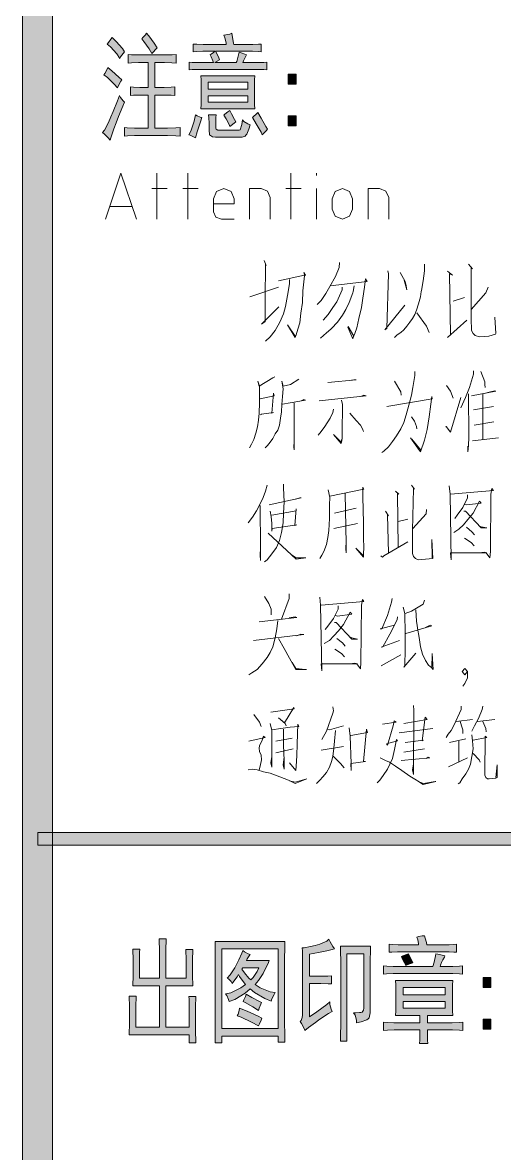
# Model space of a CAD drawing. Header units: millimetres. Extents: x 0 to 829, y 0 to 586.
# Drawn here: x 769.46 to 785.28, y 407.35 to 444.48 of the extents above; entities that cross this region are included whole.
import ezdxf

# ---------------------------------------------------------------- set-up
doc = ezdxf.new("R2010")
doc.units = ezdxf.units.MM

msp = doc.modelspace()

# ---------------------------------------------------------------- hatches: boundary and pattern name
h = msp.add_hatch(color=0)
h.dxf.hatch_style = 2
h.paths.add_polyline_path([(770.449028, 9.860139), (769.464778, 9.860139), (769.464778, 575.772139), (770.449028, 575.772139)])
h = msp.add_hatch(color=0)
h.dxf.hatch_style = 2
h.paths.add_polyline_path([(773.377083, 443.953194), (773.415889, 443.992), (773.4935, 444.080194), (773.532306, 444.133111), (773.602861, 444.048444), (773.77925, 443.812083), (773.885083, 443.656861), (773.84275, 443.614528), (773.754556, 443.51575), (773.708694, 443.466361), (773.613444, 443.621583), (773.447639, 443.865)])
h = msp.add_hatch(color=0)
h.dxf.hatch_style = 2
h.paths.add_polyline_path([(775.486694, 443.540444), (775.384389, 443.540444), (775.172722, 443.533389), (775.063361, 443.526333), (775.063361, 443.776806), (775.179778, 443.76975), (775.391444, 443.762694), (775.486694, 443.762694), (776.149917, 443.762694), (776.146389, 443.819139), (776.107583, 443.977889), (776.072306, 444.073139), (776.135806, 444.080194), (776.262806, 444.108417), (776.329833, 444.133111), (776.351, 443.999056), (776.38275, 443.812083), (776.396861, 443.762694), (776.904861, 443.762694), (777.01775, 443.762694), (777.211778, 443.76975), (777.296444, 443.776806), (777.296444, 443.526333), (777.201194, 443.533389), (777.007167, 443.540444), (776.904861, 443.540444), (775.797139, 443.540444), (775.835944, 443.466361), (775.902972, 443.32525), (775.927667, 443.258222), (775.772444, 443.170028), (776.474472, 443.170028), (776.495639, 443.205306), (776.545028, 443.378167), (776.57325, 443.508694), (776.640278, 443.487528), (776.760222, 443.441667), (776.816667, 443.4205), (776.777861, 443.353472), (776.717889, 443.23), (776.696722, 443.170028), (777.028333, 443.170028), (777.151806, 443.170028), (777.377583, 443.177083), (777.483417, 443.184139), (777.483417, 442.933667), (777.377583, 442.940722), (777.151806, 442.947778), (777.028333, 442.947778), (775.363222, 442.947778), (775.246806, 442.947778), (775.028083, 442.940722), (774.929306, 442.933667), (774.929306, 443.184139), (775.035139, 443.177083), (775.250333, 443.170028), (775.363222, 443.170028), (775.730111, 443.170028), (775.712472, 443.23), (775.656028, 443.353472), (775.617222, 443.4205), (775.6525, 443.441667), (775.730111, 443.501639), (775.772444, 443.540444)])
h = msp.add_hatch(color=0)
h.dxf.hatch_style = 2
h.paths.add_polyline_path([(772.399889, 443.999056), (772.530417, 443.865), (772.738556, 443.628639), (772.809111, 443.526333), (772.759722, 443.473417), (772.682111, 443.360528), (772.653889, 443.304083), (772.558639, 443.45225), (772.354028, 443.688611), (772.241139, 443.776806), (772.279944, 443.829722), (772.361083, 443.939083)])
h = msp.add_hatch(color=0)
h.dxf.hatch_style = 2
h.paths.add_polyline_path([(774.019139, 443.4205), (774.124972, 443.4205), (774.368389, 443.427556), (774.5095, 443.434611), (774.5095, 443.155917), (774.357806, 443.162972), (774.117917, 443.170028), (774.029722, 443.170028), (773.807472, 443.170028), (773.807472, 442.355111), (774.019139, 442.355111), (774.114389, 442.355111), (774.336639, 442.362167), (774.463639, 442.369222), (774.463639, 442.087), (774.340167, 442.097583), (774.117917, 442.104639), (774.019139, 442.104639), (773.807472, 442.104639), (773.807472, 441.021611), (774.086167, 441.021611), (774.220222, 441.021611), (774.495389, 441.028667), (774.640028, 441.035722), (774.640028, 440.757028), (774.495389, 440.764083), (774.22375, 440.771139), (774.09675, 440.771139), (773.285361, 440.771139), (773.140722, 440.771139), (772.904361, 440.764083), (772.809111, 440.757028), (772.809111, 441.035722), (772.897306, 441.028667), (773.140722, 441.021611), (773.295944, 441.021611), (773.585222, 441.021611), (773.585222, 442.104639), (773.408833, 442.104639), (773.303, 442.104639), (773.101917, 442.097583), (773.010194, 442.087), (773.010194, 442.369222), (773.101917, 442.362167), (773.310056, 442.355111), (773.419417, 442.355111), (773.585222, 442.355111), (773.585222, 443.170028), (773.377083, 443.170028), (773.264194, 443.170028), (773.041944, 443.162972), (772.932583, 443.155917), (772.932583, 443.434611), (773.041944, 443.427556), (773.27125, 443.4205), (773.387667, 443.4205)])
h = msp.add_hatch(color=0)
h.dxf.hatch_style = 2
h.paths.add_polyline_path([(772.265833, 443.00775), (772.392833, 442.894861), (772.618611, 442.693778), (772.720917, 442.605583), (772.685639, 442.556194), (772.615083, 442.422139), (772.576278, 442.341), (772.470444, 442.464472), (772.248194, 442.679667), (772.131778, 442.767861), (772.163528, 442.813722), (772.230556, 442.933667)])
h = msp.add_hatch(color=0)
h.paths.add_polyline_path([(777.084778, 442.739639), (777.077722, 442.598528), (777.074194, 442.326889), (777.074194, 442.192833), (777.074194, 442.065833), (777.077722, 441.790667), (777.084778, 441.646028), (775.317361, 441.646028), (775.324417, 441.790667), (775.327944, 442.072889), (775.327944, 442.206944), (775.327944, 442.341), (775.324417, 442.605583), (775.317361, 442.739639)])
h.paths.add_polyline_path([(776.851944, 442.295139), (776.851944, 442.5315), (775.550194, 442.5315), (775.550194, 442.295139)])
h.paths.add_polyline_path([(776.851944, 441.86475), (776.851944, 442.072889), (775.550194, 442.072889), (775.550194, 441.86475)])
h = msp.add_hatch(color=0)
h.dxf.hatch_style = 2
h.paths.add_polyline_path([(778.439444, 442.457417), (778.181917, 442.457417), (778.181917, 442.7855), (778.439444, 442.7855)])
h = msp.add_hatch(color=0)
h.dxf.hatch_style = 2
h.paths.add_polyline_path([(772.809111, 441.86475), (772.749139, 441.734222), (772.611556, 441.395556), (772.537472, 441.194472), (772.463389, 440.989861), (772.361083, 440.704111), (772.332861, 440.622972), (772.276417, 440.697056), (772.152944, 440.824056), (772.085917, 440.873444), (772.149417, 440.947528), (772.287, 441.205056), (772.364611, 441.384972), (772.442222, 441.568417), (772.579806, 441.917667), (772.643306, 442.087), (772.682111, 442.0235), (772.76325, 441.910611)])
h = msp.add_hatch(color=0)
h.dxf.hatch_style = 2
h.paths.add_polyline_path([(776.262806, 441.600167), (776.322778, 441.487278), (776.421556, 441.303833), (776.460361, 441.22975), (776.410972, 441.183889), (776.312194, 441.10275), (776.262806, 441.067472), (776.245167, 441.1345), (776.149917, 441.317944), (776.072306, 441.437889), (776.107583, 441.473167), (776.202833, 441.554306)])
h = msp.add_hatch(color=0)
h.dxf.hatch_style = 2
h.paths.add_polyline_path([(777.183556, 441.526083), (777.289389, 441.342639), (777.451667, 441.067472), (777.504583, 440.979278), (777.455194, 440.926361), (777.367, 440.838167), (777.328194, 440.799361), (777.289389, 440.8805), (777.127111, 441.162722), (777.007167, 441.363806), (777.038917, 441.399083), (777.127111, 441.480222)])
h = msp.add_hatch(color=0)
h.dxf.hatch_style = 2
h.paths.add_polyline_path([(775.352639, 441.363806), (775.30325, 441.222694), (775.197417, 440.891083), (775.140972, 440.697056), (775.073944, 440.732333), (774.964583, 440.78525), (774.918722, 440.799361), (774.98575, 440.919306), (775.095111, 441.243861), (775.140972, 441.452), (775.190361, 441.423778), (775.296194, 441.377917)])
h = msp.add_hatch(color=0)
h.dxf.hatch_style = 2
h.paths.add_polyline_path([(775.818306, 441.452), (775.81125, 441.370861), (775.807722, 441.236806), (775.807722, 441.183889), (775.807722, 441.141556), (775.81125, 441.060417), (775.81125, 441.021611), (775.814778, 440.986333), (775.867694, 440.947528), (775.917083, 440.947528), (776.57325, 440.947528), (776.605, 440.961639), (776.661444, 441.1345), (776.682611, 441.289722), (776.728472, 441.236806), (776.851944, 441.155667), (776.929556, 441.127444), (776.89075, 440.986333), (776.823722, 440.817), (776.7955, 440.78525), (776.767278, 440.757028), (776.672028, 440.725278), (776.605, 440.725278), (775.797139, 440.725278), (775.701889, 440.732333), (775.603111, 440.795833), (775.596056, 440.852278), (775.589, 440.908722), (775.585472, 441.035722), (775.585472, 441.109806), (775.585472, 441.183889), (775.574889, 441.35675), (775.564306, 441.452)])
h = msp.add_hatch(color=0)
h.dxf.hatch_style = 2
h.paths.add_polyline_path([(778.439444, 441.095694), (778.181917, 441.095694), (778.181917, 441.423778), (778.439444, 441.423778)])
h = msp.add_hatch(color=0)
h.dxf.hatch_style = 2
h.paths.add_polyline_path([(769.958667, 417.466639), (769.958667, 417.889972), (819.294639, 417.889972), (819.294639, 417.466639)])
h = msp.add_hatch(color=0)
h.dxf.hatch_style = 2
h.paths.add_polyline_path([(773.313583, 414.055278), (773.306528, 413.960028), (773.303, 413.780111), (773.303, 413.698972), (773.303, 413.106306), (773.955639, 413.106306), (773.955639, 413.981194), (773.955639, 414.0835), (773.952111, 414.291639), (773.945056, 414.393944), (774.177889, 414.393944), (774.174361, 414.30575), (774.167306, 414.097611), (774.167306, 413.981194), (774.167306, 413.106306), (774.834056, 413.106306), (774.834056, 413.656639), (774.834056, 413.773056), (774.827, 413.967083), (774.823472, 414.041167), (775.056306, 414.041167), (775.04925, 413.967083), (775.045722, 413.766), (775.045722, 413.639), (775.045722, 413.240361), (775.045722, 413.123944), (775.04925, 412.929917), (775.056306, 412.855833), (774.167306, 412.855833), (774.167306, 411.494111), (774.932833, 411.494111), (774.932833, 412.115), (774.932833, 412.227889), (774.929306, 412.418389), (774.92225, 412.499528), (775.155083, 412.499528), (775.151556, 412.418389), (775.1445, 412.234944), (775.1445, 412.129111), (775.1445, 411.462361), (775.1445, 411.317722), (775.151556, 411.070778), (775.155083, 410.975528), (774.932833, 410.975528), (774.932833, 411.243639), (772.957278, 411.243639), (772.964333, 411.331833), (772.967861, 411.547028), (772.967861, 411.6705), (772.967861, 412.115), (772.967861, 412.242), (772.964333, 412.439556), (772.957278, 412.513639), (773.190111, 412.513639), (773.186583, 412.439556), (773.179528, 412.242), (773.179528, 412.115), (773.179528, 411.494111), (773.955639, 411.494111), (773.955639, 412.855833), (773.08075, 412.855833), (773.084278, 412.929917), (773.091333, 413.113361), (773.091333, 413.22625), (773.091333, 413.684861), (773.091333, 413.780111), (773.084278, 413.967083), (773.08075, 414.055278)])
h = msp.add_hatch(color=0)
h.dxf.hatch_style = 2
h.paths.add_polyline_path([(782.651611, 414.499778), (782.679833, 414.418639), (782.718639, 414.270472), (782.729222, 414.203444), (783.385389, 414.203444), (783.463, 414.203444), (783.62175, 414.2105), (783.706417, 414.217556), (783.706417, 413.952972), (783.62175, 413.960028), (783.466528, 413.967083), (783.395972, 413.967083), (781.8755, 413.967083), (781.773194, 413.967083), (781.586222, 413.960028), (781.4945, 413.952972), (781.4945, 414.217556), (781.607389, 414.2105), (781.790833, 414.203444), (781.861389, 414.203444), (782.461111, 414.203444), (782.461111, 414.238722), (782.432889, 414.365722), (782.408194, 414.453917), (782.457583, 414.468028), (782.577528, 414.492722)])
h = msp.add_hatch(color=0)
h.paths.add_polyline_path([(778.076083, 414.30575), (778.072556, 414.122306), (778.0655, 413.713083), (778.0655, 413.490833), (778.0655, 411.906861), (778.0655, 411.677556), (778.072556, 411.226), (778.076083, 411.00375), (777.853833, 411.00375), (777.853833, 411.197778), (776.00175, 411.197778), (776.00175, 410.975528), (775.7795, 410.975528), (775.783028, 411.204833), (775.790083, 411.677556), (775.790083, 411.9245), (775.790083, 413.490833), (775.790083, 413.706028), (775.783028, 414.11525), (775.7795, 414.30575)])
h.paths.add_polyline_path([(777.853833, 411.44825), (777.853833, 414.069389), (776.00175, 414.069389), (776.00175, 411.44825)])
h = msp.add_hatch(color=0)
h.dxf.hatch_style = 2
h.paths.add_polyline_path([(779.62125, 412.012694), (779.508361, 411.945667), (779.289639, 411.801028), (779.180278, 411.723417), (779.074444, 411.645806), (778.848667, 411.48), (778.73225, 411.388278), (778.693444, 411.472944), (778.615833, 411.621111), (778.577028, 411.684611), (778.60525, 411.709306), (778.644056, 411.811611), (778.654639, 411.89275), (778.654639, 413.4485), (778.654639, 413.663694), (778.647583, 413.98825), (778.644056, 414.097611), (778.704028, 414.097611), (778.915694, 414.139944), (779.070917, 414.182278), (779.222611, 414.221083), (779.448389, 414.319861), (779.518944, 414.379833), (779.55775, 414.298694), (779.645944, 414.143472), (779.698861, 414.069389), (779.624778, 414.048222), (779.444861, 414.002361), (779.3355, 413.981194), (779.229667, 413.960028), (778.996833, 413.914167), (778.876889, 413.893), (778.876889, 413.166278), (779.141472, 413.166278), (779.247306, 413.166278), (779.480139, 413.173333), (779.607139, 413.180389), (779.607139, 412.915806), (779.490722, 412.922861), (779.257889, 412.929917), (779.141472, 412.929917), (778.876889, 412.929917), (778.876889, 411.832778), (779.120306, 411.998583), (779.451917, 412.242), (779.543639, 412.323139), (779.554222, 412.242), (779.593028, 412.086778)])
h = msp.add_hatch(color=0)
h.dxf.hatch_style = 2
h.paths.add_polyline_path([(780.884194, 414.157583), (780.880667, 414.002361), (780.873611, 413.691917), (780.873611, 413.536694), (780.873611, 412.100889), (780.873611, 411.966833), (780.838333, 411.801028), (780.803056, 411.769278), (780.767778, 411.734), (780.580806, 411.6705), (780.429111, 411.642278), (780.425583, 411.730472), (780.376194, 411.89275), (780.330333, 411.966833), (780.400889, 411.966833), (780.520833, 411.973889), (780.563167, 411.980944), (780.609028, 411.988), (780.658417, 412.055028), (780.661944, 412.115), (780.661944, 413.907111), (780.108083, 413.907111), (780.108083, 411.0355), (779.896417, 411.0355), (779.903472, 411.218944), (779.907, 411.603472), (779.907, 411.804556), (779.907, 413.490833), (779.907, 413.656639), (779.903472, 413.98825), (779.896417, 414.157583)])
h = msp.add_hatch(color=0)
h.paths.add_polyline_path([(776.933083, 413.878889), (776.897806, 413.833028), (776.837833, 413.737778), (776.809611, 413.684861), (777.553972, 413.684861), (777.532806, 413.617833), (777.458722, 413.455556), (777.409333, 413.360306), (777.359944, 413.261528), (777.204722, 413.032222), (777.098889, 412.901694), (777.264694, 412.788806), (777.592778, 412.65475), (777.755056, 412.633583), (777.71625, 412.566556), (777.649222, 412.425444), (777.621, 412.351361), (777.416389, 412.4325), (777.070667, 412.633583), (776.933083, 412.753528), (776.770806, 412.612417), (776.428611, 412.404278), (776.245167, 412.33725), (776.227528, 412.404278), (776.167556, 412.531278), (776.121694, 412.587722), (776.298083, 412.626528), (776.626167, 412.78175), (776.777861, 412.901694), (776.70025, 412.996944), (776.587361, 413.159222), (776.555611, 413.22625), (776.506222, 413.152167), (776.400389, 413.004), (776.343944, 412.929917), (776.305139, 412.989889), (776.220472, 413.078083), (776.178139, 413.106306), (776.273389, 413.212139), (776.432139, 413.444972), (776.499167, 413.5755), (776.566194, 413.7025), (776.661444, 413.921222), (776.689667, 414.009417), (776.742583, 413.974139), (776.866056, 413.907111)])
h.paths.add_polyline_path([(776.664972, 413.402639), (776.749639, 413.279167), (776.894278, 413.09925), (776.95425, 413.049861), (777.028333, 413.123944), (777.158861, 413.3215), (777.222361, 413.4485), (776.689667, 413.4485)])
h = msp.add_hatch(color=0)
h.dxf.hatch_style = 2
h.paths.add_polyline_path([(783.473583, 413.490833), (783.582944, 413.490833), (783.801667, 413.501417), (783.903972, 413.508472), (783.903972, 413.240361), (783.801667, 413.247417), (783.582944, 413.254472), (783.473583, 413.254472), (781.730861, 413.254472), (781.625028, 413.254472), (781.413361, 413.247417), (781.307528, 413.240361), (781.307528, 413.508472), (781.416889, 413.501417), (781.628556, 413.490833), (781.730861, 413.490833), (782.930306, 413.490833), (782.972639, 413.631944), (783.022028, 413.840083), (783.029083, 413.907111), (783.089056, 413.893), (783.24075, 413.854194), (783.328944, 413.833028), (783.307778, 413.794222), (783.261917, 413.709556), (783.24075, 413.663694), (783.216056, 413.614306), (783.184306, 413.529639), (783.173722, 413.490833)])
h = msp.add_hatch(color=0)
h.dxf.hatch_style = 2
h.paths.add_polyline_path([(781.896667, 413.818917), (781.946056, 413.840083), (782.062472, 413.885944), (782.1295, 413.907111), (782.16125, 413.833028), (782.235333, 413.684861), (782.274139, 413.610778), (782.207111, 413.589611), (782.090694, 413.54375), (782.041306, 413.522583), (782.0025, 413.603722), (781.928417, 413.751889)])
h = msp.add_hatch(color=0)
h.paths.add_polyline_path([(783.582944, 413.032222), (783.579417, 412.877), (783.572361, 412.580667), (783.572361, 412.439556), (783.572361, 412.309028), (783.579417, 412.026806), (783.582944, 411.878639), (782.750389, 411.878639), (782.750389, 411.642278), (783.463, 411.642278), (783.565306, 411.642278), (783.794611, 411.649333), (783.918083, 411.656389), (783.918083, 411.388278), (783.801667, 411.398861), (783.572361, 411.405917), (783.463, 411.405917), (782.750389, 411.405917), (782.750389, 411.293028), (782.757444, 411.070778), (782.760972, 410.961417), (782.496389, 410.961417), (782.499917, 411.070778), (782.506972, 411.293028), (782.506972, 411.405917), (781.752028, 411.405917), (781.663833, 411.405917), (781.441583, 411.398861), (781.307528, 411.388278), (781.307528, 411.656389), (781.434528, 411.649333), (781.65325, 411.642278), (781.741444, 411.642278), (782.506972, 411.642278), (782.506972, 411.878639), (781.706167, 411.878639), (781.713222, 412.026806), (781.71675, 412.316083), (781.71675, 412.457194), (781.71675, 412.598306), (781.713222, 412.884056), (781.706167, 413.032222)])
h.paths.add_polyline_path([(783.339528, 412.5595), (783.339528, 412.795861), (781.953111, 412.795861), (781.953111, 412.5595)])
h.paths.add_polyline_path([(783.339528, 412.115), (783.339528, 412.33725), (781.953111, 412.33725), (781.953111, 412.115)])
h = msp.add_hatch(color=0)
h.dxf.hatch_style = 2
h.paths.add_polyline_path([(784.838833, 412.795861), (784.581306, 412.795861), (784.581306, 413.123944), (784.838833, 413.123944)])
h = msp.add_hatch(color=0)
h.dxf.hatch_style = 2
h.paths.add_polyline_path([(776.799028, 412.573611), (776.989528, 412.471306), (777.243528, 412.33725), (777.310556, 412.309028), (777.282333, 412.249056), (777.232944, 412.115), (777.211778, 412.040917), (777.021278, 412.160861), (776.767278, 412.309028), (776.70025, 412.33725), (776.728472, 412.390167), (776.777861, 412.506583)])
h = msp.add_hatch(color=0)
h.dxf.hatch_style = 2
h.paths.add_polyline_path([(776.587361, 412.115), (776.834306, 412.01975), (777.197667, 411.857472), (777.321139, 411.790444), (777.292917, 411.730472), (777.236472, 411.603472), (777.211778, 411.536444), (776.982472, 411.663444), (776.633222, 411.825722), (776.50975, 411.864528), (776.534444, 411.9245), (776.57325, 412.047972)])
h = msp.add_hatch(color=0)
h.dxf.hatch_style = 2
h.paths.add_polyline_path([(784.838833, 411.434139), (784.581306, 411.434139), (784.581306, 411.758694), (784.838833, 411.758694)])

# ---------------------------------------------------------------- linework, layer by layer
at = {"color": 0, "lineweight": 0}
for points in [[(770.449028, 9.860139), (769.464778, 9.860139), (769.464778, 575.772139), (770.449028, 575.772139)], [(773.377083, 443.953194), (773.415889, 443.992), (773.4935, 444.080194), (773.532306, 444.133111), (773.602861, 444.048444), (773.77925, 443.812083), (773.885083, 443.656861), (773.84275, 443.614528), (773.754556, 443.51575), (773.708694, 443.466361), (773.613444, 443.621583), (773.447639, 443.865)], [(775.486694, 443.540444), (775.384389, 443.540444), (775.172722, 443.533389), (775.063361, 443.526333), (775.063361, 443.776806), (775.179778, 443.76975), (775.391444, 443.762694), (775.486694, 443.762694), (776.149917, 443.762694), (776.146389, 443.819139), (776.107583, 443.977889), (776.072306, 444.073139), (776.135806, 444.080194), (776.262806, 444.108417), (776.329833, 444.133111), (776.351, 443.999056), (776.38275, 443.812083), (776.396861, 443.762694), (776.904861, 443.762694), (777.01775, 443.762694), (777.211778, 443.76975), (777.296444, 443.776806), (777.296444, 443.526333), (777.201194, 443.533389), (777.007167, 443.540444), (776.904861, 443.540444), (775.797139, 443.540444), (775.835944, 443.466361), (775.902972, 443.32525), (775.927667, 443.258222), (775.772444, 443.170028), (776.474472, 443.170028), (776.495639, 443.205306), (776.545028, 443.378167), (776.57325, 443.508694), (776.640278, 443.487528), (776.760222, 443.441667), (776.816667, 443.4205), (776.777861, 443.353472), (776.717889, 443.23), (776.696722, 443.170028), (777.028333, 443.170028), (777.151806, 443.170028), (777.377583, 443.177083), (777.483417, 443.184139), (777.483417, 442.933667), (777.377583, 442.940722), (777.151806, 442.947778), (777.028333, 442.947778), (775.363222, 442.947778), (775.246806, 442.947778), (775.028083, 442.940722), (774.929306, 442.933667), (774.929306, 443.184139), (775.035139, 443.177083), (775.250333, 443.170028), (775.363222, 443.170028), (775.730111, 443.170028), (775.712472, 443.23), (775.656028, 443.353472), (775.617222, 443.4205), (775.6525, 443.441667), (775.730111, 443.501639), (775.772444, 443.540444)], [(772.399889, 443.999056), (772.530417, 443.865), (772.738556, 443.628639), (772.809111, 443.526333), (772.759722, 443.473417), (772.682111, 443.360528), (772.653889, 443.304083), (772.558639, 443.45225), (772.354028, 443.688611), (772.241139, 443.776806), (772.279944, 443.829722), (772.361083, 443.939083)], [(774.019139, 443.4205), (774.124972, 443.4205), (774.368389, 443.427556), (774.5095, 443.434611), (774.5095, 443.155917), (774.357806, 443.162972), (774.117917, 443.170028), (774.029722, 443.170028), (773.807472, 443.170028), (773.807472, 442.355111), (774.019139, 442.355111), (774.114389, 442.355111), (774.336639, 442.362167), (774.463639, 442.369222), (774.463639, 442.087), (774.340167, 442.097583), (774.117917, 442.104639), (774.019139, 442.104639), (773.807472, 442.104639), (773.807472, 441.021611), (774.086167, 441.021611), (774.220222, 441.021611), (774.495389, 441.028667), (774.640028, 441.035722), (774.640028, 440.757028), (774.495389, 440.764083), (774.22375, 440.771139), (774.09675, 440.771139), (773.285361, 440.771139), (773.140722, 440.771139), (772.904361, 440.764083), (772.809111, 440.757028), (772.809111, 441.035722), (772.897306, 441.028667), (773.140722, 441.021611), (773.295944, 441.021611), (773.585222, 441.021611), (773.585222, 442.104639), (773.408833, 442.104639), (773.303, 442.104639), (773.101917, 442.097583), (773.010194, 442.087), (773.010194, 442.369222), (773.101917, 442.362167), (773.310056, 442.355111), (773.419417, 442.355111), (773.585222, 442.355111), (773.585222, 443.170028), (773.377083, 443.170028), (773.264194, 443.170028), (773.041944, 443.162972), (772.932583, 443.155917), (772.932583, 443.434611), (773.041944, 443.427556), (773.27125, 443.4205), (773.387667, 443.4205)], [(772.265833, 443.00775), (772.392833, 442.894861), (772.618611, 442.693778), (772.720917, 442.605583), (772.685639, 442.556194), (772.615083, 442.422139), (772.576278, 442.341), (772.470444, 442.464472), (772.248194, 442.679667), (772.131778, 442.767861), (772.163528, 442.813722), (772.230556, 442.933667)], [(777.084778, 442.739639), (777.077722, 442.598528), (777.074194, 442.326889), (777.074194, 442.192833), (777.074194, 442.065833), (777.077722, 441.790667), (777.084778, 441.646028), (775.317361, 441.646028), (775.324417, 441.790667), (775.327944, 442.072889), (775.327944, 442.206944), (775.327944, 442.341), (775.324417, 442.605583), (775.317361, 442.739639)], [(778.439444, 442.457417), (778.181917, 442.457417), (778.181917, 442.7855), (778.439444, 442.7855)], [(776.851944, 442.295139), (776.851944, 442.5315), (775.550194, 442.5315), (775.550194, 442.295139)], [(772.809111, 441.86475), (772.749139, 441.734222), (772.611556, 441.395556), (772.537472, 441.194472), (772.463389, 440.989861), (772.361083, 440.704111), (772.332861, 440.622972), (772.276417, 440.697056), (772.152944, 440.824056), (772.085917, 440.873444), (772.149417, 440.947528), (772.287, 441.205056), (772.364611, 441.384972), (772.442222, 441.568417), (772.579806, 441.917667), (772.643306, 442.087), (772.682111, 442.0235), (772.76325, 441.910611)], [(776.851944, 441.86475), (776.851944, 442.072889), (775.550194, 442.072889), (775.550194, 441.86475)], [(776.262806, 441.600167), (776.322778, 441.487278), (776.421556, 441.303833), (776.460361, 441.22975), (776.410972, 441.183889), (776.312194, 441.10275), (776.262806, 441.067472), (776.245167, 441.1345), (776.149917, 441.317944), (776.072306, 441.437889), (776.107583, 441.473167), (776.202833, 441.554306)], [(777.183556, 441.526083), (777.289389, 441.342639), (777.451667, 441.067472), (777.504583, 440.979278), (777.455194, 440.926361), (777.367, 440.838167), (777.328194, 440.799361), (777.289389, 440.8805), (777.127111, 441.162722), (777.007167, 441.363806), (777.038917, 441.399083), (777.127111, 441.480222)], [(775.352639, 441.363806), (775.30325, 441.222694), (775.197417, 440.891083), (775.140972, 440.697056), (775.073944, 440.732333), (774.964583, 440.78525), (774.918722, 440.799361), (774.98575, 440.919306), (775.095111, 441.243861), (775.140972, 441.452), (775.190361, 441.423778), (775.296194, 441.377917)], [(775.818306, 441.452), (775.81125, 441.370861), (775.807722, 441.236806), (775.807722, 441.183889), (775.807722, 441.141556), (775.81125, 441.060417), (775.81125, 441.021611), (775.814778, 440.986333), (775.867694, 440.947528), (775.917083, 440.947528), (776.57325, 440.947528), (776.605, 440.961639), (776.661444, 441.1345), (776.682611, 441.289722), (776.728472, 441.236806), (776.851944, 441.155667), (776.929556, 441.127444), (776.89075, 440.986333), (776.823722, 440.817), (776.7955, 440.78525), (776.767278, 440.757028), (776.672028, 440.725278), (776.605, 440.725278), (775.797139, 440.725278), (775.701889, 440.732333), (775.603111, 440.795833), (775.596056, 440.852278), (775.589, 440.908722), (775.585472, 441.035722), (775.585472, 441.109806), (775.585472, 441.183889), (775.574889, 441.35675), (775.564306, 441.452)], [(778.439444, 441.095694), (778.181917, 441.095694), (778.181917, 441.423778), (778.439444, 441.423778)], [(769.958667, 417.466639), (769.958667, 417.889972), (819.294639, 417.889972), (819.294639, 417.466639)], [(773.313583, 414.055278), (773.306528, 413.960028), (773.303, 413.780111), (773.303, 413.698972), (773.303, 413.106306), (773.955639, 413.106306), (773.955639, 413.981194), (773.955639, 414.0835), (773.952111, 414.291639), (773.945056, 414.393944), (774.177889, 414.393944), (774.174361, 414.30575), (774.167306, 414.097611), (774.167306, 413.981194), (774.167306, 413.106306), (774.834056, 413.106306), (774.834056, 413.656639), (774.834056, 413.773056), (774.827, 413.967083), (774.823472, 414.041167), (775.056306, 414.041167), (775.04925, 413.967083), (775.045722, 413.766), (775.045722, 413.639), (775.045722, 413.240361), (775.045722, 413.123944), (775.04925, 412.929917), (775.056306, 412.855833), (774.167306, 412.855833), (774.167306, 411.494111), (774.932833, 411.494111), (774.932833, 412.115), (774.932833, 412.227889), (774.929306, 412.418389), (774.92225, 412.499528), (775.155083, 412.499528), (775.151556, 412.418389), (775.1445, 412.234944), (775.1445, 412.129111), (775.1445, 411.462361), (775.1445, 411.317722), (775.151556, 411.070778), (775.155083, 410.975528), (774.932833, 410.975528), (774.932833, 411.243639), (772.957278, 411.243639), (772.964333, 411.331833), (772.967861, 411.547028), (772.967861, 411.6705), (772.967861, 412.115), (772.967861, 412.242), (772.964333, 412.439556), (772.957278, 412.513639), (773.190111, 412.513639), (773.186583, 412.439556), (773.179528, 412.242), (773.179528, 412.115), (773.179528, 411.494111), (773.955639, 411.494111), (773.955639, 412.855833), (773.08075, 412.855833), (773.084278, 412.929917), (773.091333, 413.113361), (773.091333, 413.22625), (773.091333, 413.684861), (773.091333, 413.780111), (773.084278, 413.967083), (773.08075, 414.055278)], [(782.651611, 414.499778), (782.679833, 414.418639), (782.718639, 414.270472), (782.729222, 414.203444), (783.385389, 414.203444), (783.463, 414.203444), (783.62175, 414.2105), (783.706417, 414.217556), (783.706417, 413.952972), (783.62175, 413.960028), (783.466528, 413.967083), (783.395972, 413.967083), (781.8755, 413.967083), (781.773194, 413.967083), (781.586222, 413.960028), (781.4945, 413.952972), (781.4945, 414.217556), (781.607389, 414.2105), (781.790833, 414.203444), (781.861389, 414.203444), (782.461111, 414.203444), (782.461111, 414.238722), (782.432889, 414.365722), (782.408194, 414.453917), (782.457583, 414.468028), (782.577528, 414.492722)], [(778.076083, 414.30575), (778.072556, 414.122306), (778.0655, 413.713083), (778.0655, 413.490833), (778.0655, 411.906861), (778.0655, 411.677556), (778.072556, 411.226), (778.076083, 411.00375), (777.853833, 411.00375), (777.853833, 411.197778), (776.00175, 411.197778), (776.00175, 410.975528), (775.7795, 410.975528), (775.783028, 411.204833), (775.790083, 411.677556), (775.790083, 411.9245), (775.790083, 413.490833), (775.790083, 413.706028), (775.783028, 414.11525), (775.7795, 414.30575)], [(777.853833, 411.44825), (777.853833, 414.069389), (776.00175, 414.069389), (776.00175, 411.44825)], [(779.62125, 412.012694), (779.508361, 411.945667), (779.289639, 411.801028), (779.180278, 411.723417), (779.074444, 411.645806), (778.848667, 411.48), (778.73225, 411.388278), (778.693444, 411.472944), (778.615833, 411.621111), (778.577028, 411.684611), (778.60525, 411.709306), (778.644056, 411.811611), (778.654639, 411.89275), (778.654639, 413.4485), (778.654639, 413.663694), (778.647583, 413.98825), (778.644056, 414.097611), (778.704028, 414.097611), (778.915694, 414.139944), (779.070917, 414.182278), (779.222611, 414.221083), (779.448389, 414.319861), (779.518944, 414.379833), (779.55775, 414.298694), (779.645944, 414.143472), (779.698861, 414.069389), (779.624778, 414.048222), (779.444861, 414.002361), (779.3355, 413.981194), (779.229667, 413.960028), (778.996833, 413.914167), (778.876889, 413.893), (778.876889, 413.166278), (779.141472, 413.166278), (779.247306, 413.166278), (779.480139, 413.173333), (779.607139, 413.180389), (779.607139, 412.915806), (779.490722, 412.922861), (779.257889, 412.929917), (779.141472, 412.929917), (778.876889, 412.929917), (778.876889, 411.832778), (779.120306, 411.998583), (779.451917, 412.242), (779.543639, 412.323139), (779.554222, 412.242), (779.593028, 412.086778)], [(780.884194, 414.157583), (780.880667, 414.002361), (780.873611, 413.691917), (780.873611, 413.536694), (780.873611, 412.100889), (780.873611, 411.966833), (780.838333, 411.801028), (780.803056, 411.769278), (780.767778, 411.734), (780.580806, 411.6705), (780.429111, 411.642278), (780.425583, 411.730472), (780.376194, 411.89275), (780.330333, 411.966833), (780.400889, 411.966833), (780.520833, 411.973889), (780.563167, 411.980944), (780.609028, 411.988), (780.658417, 412.055028), (780.661944, 412.115), (780.661944, 413.907111), (780.108083, 413.907111), (780.108083, 411.0355), (779.896417, 411.0355), (779.903472, 411.218944), (779.907, 411.603472), (779.907, 411.804556), (779.907, 413.490833), (779.907, 413.656639), (779.903472, 413.98825), (779.896417, 414.157583)], [(776.933083, 413.878889), (776.897806, 413.833028), (776.837833, 413.737778), (776.809611, 413.684861), (777.553972, 413.684861), (777.532806, 413.617833), (777.458722, 413.455556), (777.409333, 413.360306), (777.359944, 413.261528), (777.204722, 413.032222), (777.098889, 412.901694), (777.264694, 412.788806), (777.592778, 412.65475), (777.755056, 412.633583), (777.71625, 412.566556), (777.649222, 412.425444), (777.621, 412.351361), (777.416389, 412.4325), (777.070667, 412.633583), (776.933083, 412.753528), (776.770806, 412.612417), (776.428611, 412.404278), (776.245167, 412.33725), (776.227528, 412.404278), (776.167556, 412.531278), (776.121694, 412.587722), (776.298083, 412.626528), (776.626167, 412.78175), (776.777861, 412.901694), (776.70025, 412.996944), (776.587361, 413.159222), (776.555611, 413.22625), (776.506222, 413.152167), (776.400389, 413.004), (776.343944, 412.929917), (776.305139, 412.989889), (776.220472, 413.078083), (776.178139, 413.106306), (776.273389, 413.212139), (776.432139, 413.444972), (776.499167, 413.5755), (776.566194, 413.7025), (776.661444, 413.921222), (776.689667, 414.009417), (776.742583, 413.974139), (776.866056, 413.907111)], [(783.473583, 413.490833), (783.582944, 413.490833), (783.801667, 413.501417), (783.903972, 413.508472), (783.903972, 413.240361), (783.801667, 413.247417), (783.582944, 413.254472), (783.473583, 413.254472), (781.730861, 413.254472), (781.625028, 413.254472), (781.413361, 413.247417), (781.307528, 413.240361), (781.307528, 413.508472), (781.416889, 413.501417), (781.628556, 413.490833), (781.730861, 413.490833), (782.930306, 413.490833), (782.972639, 413.631944), (783.022028, 413.840083), (783.029083, 413.907111), (783.089056, 413.893), (783.24075, 413.854194), (783.328944, 413.833028), (783.307778, 413.794222), (783.261917, 413.709556), (783.24075, 413.663694), (783.216056, 413.614306), (783.184306, 413.529639), (783.173722, 413.490833)], [(781.896667, 413.818917), (781.946056, 413.840083), (782.062472, 413.885944), (782.1295, 413.907111), (782.16125, 413.833028), (782.235333, 413.684861), (782.274139, 413.610778), (782.207111, 413.589611), (782.090694, 413.54375), (782.041306, 413.522583), (782.0025, 413.603722), (781.928417, 413.751889)], [(776.664972, 413.402639), (776.749639, 413.279167), (776.894278, 413.09925), (776.95425, 413.049861), (777.028333, 413.123944), (777.158861, 413.3215), (777.222361, 413.4485), (776.689667, 413.4485)], [(783.582944, 413.032222), (783.579417, 412.877), (783.572361, 412.580667), (783.572361, 412.439556), (783.572361, 412.309028), (783.579417, 412.026806), (783.582944, 411.878639), (782.750389, 411.878639), (782.750389, 411.642278), (783.463, 411.642278), (783.565306, 411.642278), (783.794611, 411.649333), (783.918083, 411.656389), (783.918083, 411.388278), (783.801667, 411.398861), (783.572361, 411.405917), (783.463, 411.405917), (782.750389, 411.405917), (782.750389, 411.293028), (782.757444, 411.070778), (782.760972, 410.961417), (782.496389, 410.961417), (782.499917, 411.070778), (782.506972, 411.293028), (782.506972, 411.405917), (781.752028, 411.405917), (781.663833, 411.405917), (781.441583, 411.398861), (781.307528, 411.388278), (781.307528, 411.656389), (781.434528, 411.649333), (781.65325, 411.642278), (781.741444, 411.642278), (782.506972, 411.642278), (782.506972, 411.878639), (781.706167, 411.878639), (781.713222, 412.026806), (781.71675, 412.316083), (781.71675, 412.457194), (781.71675, 412.598306), (781.713222, 412.884056), (781.706167, 413.032222)], [(784.838833, 412.795861), (784.581306, 412.795861), (784.581306, 413.123944), (784.838833, 413.123944)], [(776.799028, 412.573611), (776.989528, 412.471306), (777.243528, 412.33725), (777.310556, 412.309028), (777.282333, 412.249056), (777.232944, 412.115), (777.211778, 412.040917), (777.021278, 412.160861), (776.767278, 412.309028), (776.70025, 412.33725), (776.728472, 412.390167), (776.777861, 412.506583)], [(783.339528, 412.5595), (783.339528, 412.795861), (781.953111, 412.795861), (781.953111, 412.5595)], [(783.339528, 412.115), (783.339528, 412.33725), (781.953111, 412.33725), (781.953111, 412.115)], [(776.587361, 412.115), (776.834306, 412.01975), (777.197667, 411.857472), (777.321139, 411.790444), (777.292917, 411.730472), (777.236472, 411.603472), (777.211778, 411.536444), (776.982472, 411.663444), (776.633222, 411.825722), (776.50975, 411.864528), (776.534444, 411.9245), (776.57325, 412.047972)], [(784.838833, 411.434139), (784.581306, 411.434139), (784.581306, 411.758694), (784.838833, 411.758694)]]:
    msp.add_lwpolyline(points, close=True, dxfattribs=at)
for points in [[(772.188222, 438.023), (772.692694, 439.543472), (773.200694, 438.023)], [(773.8745, 438.023), (773.8745, 439.543472)], [(774.8905, 438.023), (774.8905, 439.543472)], [(778.270111, 438.023), (778.270111, 439.543472)], [(779.11325, 439.458806), (779.11325, 439.543472)], [(773.708694, 439.035472), (774.213167, 439.035472)], [(774.721167, 439.035472), (775.229167, 439.035472)], [(776.410972, 438.696806), (776.312194, 438.936694), (776.072306, 439.035472), (775.832417, 438.936694), (775.733639, 438.696806)], [(776.915444, 438.023), (776.915444, 439.035472), (777.296444, 439.035472)], [(777.592778, 438.739139), (777.508111, 438.947278), (777.296444, 439.035472)], [(778.100778, 439.035472), (778.60525, 439.035472)], [(779.11325, 438.023), (779.11325, 439.035472)], [(780.295056, 438.696806), (780.196278, 438.936694), (779.959917, 439.035472), (779.720028, 438.936694), (779.62125, 438.696806)], [(780.803056, 438.023), (780.803056, 439.035472), (781.184056, 439.035472)], [(781.480389, 438.739139), (781.392194, 438.947278), (781.184056, 439.035472)], [(775.733639, 438.273472), (775.733639, 438.696806)], [(776.410972, 438.696806), (776.410972, 438.527472), (775.733639, 438.527472)], [(777.592778, 438.739139), (777.592778, 438.023)], [(779.62125, 438.358139), (779.62125, 438.696806)], [(780.295056, 438.696806), (780.295056, 438.358139)], [(781.480389, 438.739139), (781.480389, 438.023)], [(773.052528, 438.442806), (772.332861, 438.442806)], [(775.733639, 438.273472), (775.807722, 438.097083), (775.987639, 438.023)], [(779.62125, 438.358139), (779.720028, 438.121778), (779.959917, 438.023), (780.196278, 438.121778), (780.295056, 438.358139)], [(776.410972, 438.023), (775.987639, 438.023)], [(777.391694, 436.671861), (777.458722, 436.506056), (777.441083, 436.566028), (777.426972, 435.377167), (777.426972, 434.664556), (777.307028, 434.583417), (777.878528, 435.147861)], [(779.868194, 436.608361), (779.850556, 436.442556), (779.734139, 436.14975), (779.550694, 435.814611), (779.416639, 435.585306), (779.264944, 435.356), (779.130889, 435.229)], [(781.455694, 436.336722), (781.473333, 436.234417), (781.423944, 434.43525), (781.356917, 434.392917), (782.009556, 435.207833)], [(782.658667, 436.548389), (782.658667, 436.379056), (782.658667, 436.336722), (782.609278, 436.001583), (782.559889, 435.691139), (782.54225, 435.648806), (782.528139, 435.479472), (782.461111, 435.250167), (782.394083, 435.042028), (782.341167, 434.893861), (782.260028, 434.770389), (782.175361, 434.643389), (782.076583, 434.519917), (781.974278, 434.392917), (781.8755, 434.30825), (781.755556, 434.227111), (781.674417, 434.142444)], [(783.413611, 436.315556), (783.579417, 436.192083), (783.480639, 436.234417), (783.512389, 434.227111), (783.413611, 434.142444), (784.048611, 434.706889)], [(784.098, 436.548389), (784.232056, 436.400222), (784.182667, 436.442556), (784.182667, 436.001583), (784.182667, 435.564139), (784.182667, 435.1655), (784.182667, 434.872694), (784.182667, 434.855056), (784.182667, 434.770389), (784.200306, 434.37175), (784.249694, 434.269444), (784.316722, 434.205944), (784.464889, 434.163611), (784.768278, 434.184778), (784.983472, 434.248278), (785.001111, 434.269444), (784.969361, 434.812722)], [(778.227778, 436.043917), (778.227778, 435.899278), (778.16075, 435.521806), (778.093722, 435.1655), (778.026694, 434.915028), (777.910278, 434.643389), (777.758583, 434.37175), (777.592778, 434.163611), (777.441083, 434.018972)], [(777.860889, 436.001583), (778.714611, 436.192083), (778.696972, 436.27675), (778.746361, 436.192083), (778.714611, 436.170917), (778.661694, 435.669972), (778.647583, 435.2925), (778.594667, 434.936194), (778.562917, 434.622222), (778.495889, 434.414083), (778.4465, 434.227111), (778.411222, 434.142444), (778.16075, 434.56225), (778.411222, 434.184778)], [(779.564806, 435.835778), (780.771306, 435.983944), (780.721917, 436.065083), (780.686639, 435.793444), (780.63725, 435.437139), (780.587861, 435.126694), (780.503194, 434.770389), (780.436167, 434.456417), (780.369139, 434.269444), (780.31975, 434.142444), (780.302111, 434.100111), (780.136306, 434.477583), (780.150417, 434.49875), (780.337389, 434.184778)], [(781.857861, 436.27675), (782.023667, 435.983944), (782.058944, 435.835778), (782.076583, 435.712306), (781.991917, 436.02275)], [(776.9225, 435.479472), (777.860889, 435.793444)], [(780.3515, 435.835778), (780.31975, 435.648806), (780.302111, 435.606472), (780.185694, 435.2925), (780.069278, 435.063194), (779.966972, 434.872694), (779.801167, 434.643389), (779.600083, 434.43525), (779.582444, 434.414083), (779.434278, 434.290611), (779.247306, 434.121278)], [(779.949333, 435.793444), (779.949333, 435.712306), (779.783528, 435.313667), (779.649472, 435.126694), (779.497778, 434.893861), (779.331972, 434.706889)], [(784.182667, 435.063194), (784.665972, 435.606472), (784.750639, 435.793444)], [(783.597056, 435.334833), (783.963944, 435.458306)], [(782.810361, 434.30825), (782.725694, 434.519917), (782.408194, 434.957361)], [(782.341167, 433.024139), (782.341167, 432.897139), (782.274139, 432.502028), (782.22475, 432.248028), (782.140083, 431.916417), (782.058944, 431.602444), (781.974278, 431.351972), (781.8755, 431.140306), (781.741444, 430.911), (781.607389, 430.724028), (781.473333, 430.554694), (781.321639, 430.410056), (781.254611, 430.367722)], [(784.267333, 433.045306), (784.267333, 432.939472), (784.133278, 432.502028), (783.999222, 432.166889), (783.847528, 431.83175)], [(784.500167, 433.024139), (784.634222, 432.689), (784.634222, 432.604333), (784.651861, 432.502028)], [(777.744472, 432.854806), (777.677444, 432.812472), (777.225889, 432.540833), (777.190611, 432.710167), (777.243528, 432.540833), (777.243528, 431.997556), (777.225889, 431.662417), (777.20825, 431.433111), (777.1765, 431.203806), (777.123583, 430.995667), (777.056556, 430.787528), (776.975417, 430.639361), (776.908389, 430.515889)], [(778.531167, 432.773667), (778.263056, 432.604333), (778.012583, 432.540833), (777.977306, 432.710167), (778.012583, 432.459694), (777.994944, 432.209222), (777.977306, 431.937583), (777.959667, 431.70475), (777.927917, 431.496611), (777.892639, 431.267306), (777.84325, 431.097972), (777.758583, 430.9745), (777.677444, 430.826333), (777.592778, 430.702861), (777.508111, 430.597028), (777.426972, 430.515889)], [(779.483667, 432.667833), (780.418528, 432.7525), (780.337389, 432.7525), (780.185694, 432.731333)], [(781.889611, 432.248028), (781.8755, 432.353861), (781.674417, 432.710167)], [(777.275278, 431.602444), (777.307028, 431.623611), (777.695083, 431.683583), (777.642167, 431.662417), (777.695083, 432.311528), (777.726833, 432.226861), (777.257639, 432.124556)], [(779.197917, 432.061056), (780.736028, 432.226861), (780.669, 432.248028), (780.552583, 432.209222)], [(783.378333, 432.562), (783.512389, 432.375028), (783.597056, 432.145722)], [(784.098, 432.290361), (784.115639, 430.868667), (784.098, 430.597028), (784.080361, 430.388889), (784.080361, 430.575861)], [(784.200306, 432.226861), (785.001111, 432.375028), (784.969361, 432.396194), (784.817667, 432.353861), (784.567194, 432.290361), (784.567194, 430.787528)], [(777.994944, 431.955222), (778.746361, 432.082222), (778.696972, 432.103389), (778.612306, 432.061056)], [(778.379472, 431.997556), (778.379472, 430.452389), (778.361833, 430.554694), (778.379472, 430.724028)], [(779.935222, 432.082222), (779.966972, 431.937583), (779.949333, 430.995667), (779.949333, 430.826333), (779.935222, 430.702861), (779.917583, 430.660528), (779.667111, 430.953333), (779.917583, 430.702861), (779.935222, 430.787528)], [(782.193, 430.8475), (782.492861, 430.431222), (782.528139, 430.388889), (782.658667, 430.766361), (782.743333, 431.119139), (782.810361, 431.538944), (782.85975, 431.955222), (782.895028, 432.209222), (782.912667, 432.124556), (781.423944, 431.874083)], [(783.346583, 431.203806), (783.364222, 431.224972), (783.512389, 431.038), (783.847528, 432.166889)], [(784.267333, 431.76825), (784.916444, 431.874083)], [(779.667111, 431.789417), (779.649472, 431.683583), (779.564806, 431.496611), (779.381361, 431.224972), (779.264944, 431.059167), (779.166167, 430.932167)], [(780.203333, 431.662417), (780.418528, 431.411944), (780.552583, 431.267306), (780.619611, 431.140306), (780.654889, 431.059167)], [(782.22475, 431.538944), (782.327056, 431.390778), (782.394083, 431.224972), (782.408194, 431.140306)], [(784.281444, 431.267306), (784.934083, 431.373139)], [(782.242389, 430.808694), (782.54225, 430.431222), (782.528139, 430.431222)], [(784.232056, 430.745194), (785.085778, 430.8475)], [(777.494, 429.288222), (777.441083, 429.10125), (777.359944, 428.893111), (777.257639, 428.684972), (777.141222, 428.452139), (777.007167, 428.244), (776.873111, 428.057028)], [(778.026694, 429.330556), (778.026694, 429.207083), (778.044333, 428.744944), (778.026694, 428.371), (778.012583, 428.057028), (777.959667, 427.743056), (777.892639, 427.471417), (777.793861, 427.242111), (777.642167, 427.033972), (777.494, 426.843472), (777.409333, 426.779972)], [(782.22475, 429.288222), (782.327056, 429.16475), (782.291778, 429.185917), (782.260028, 427.806556), (782.260028, 427.220944), (782.260028, 427.051611), (782.291778, 426.949306), (782.358806, 426.885806), (782.443472, 426.843472), (782.926778, 426.885806), (782.895028, 427.51375), (782.912667, 426.906972)], [(783.463, 429.270583), (783.49475, 428.998944), (783.530028, 426.843472), (783.512389, 427.072778), (784.70125, 427.072778), (784.616583, 427.093944), (784.450778, 427.072778)], [(777.561028, 428.642639), (778.612306, 428.871944), (778.562917, 428.871944), (778.428861, 428.829611)], [(779.497778, 429.143583), (779.550694, 428.893111), (779.533056, 428.642639), (779.533056, 428.201667), (779.515417, 427.806556), (779.483667, 427.57725), (779.434278, 427.344417), (779.349611, 427.115111), (779.282583, 426.991639), (779.215556, 426.885806)], [(779.550694, 428.935444), (780.669, 429.16475), (780.63725, 429.22825), (780.63725, 428.914278), (780.654889, 428.057028), (780.654889, 427.616056), (780.654889, 427.556083), (780.669, 427.242111), (780.654889, 427.033972), (780.654889, 426.928139), (780.400889, 427.220944), (780.63725, 426.991639)], [(780.051639, 429.016583), (780.083389, 427.365583), (780.083389, 427.072778), (780.069278, 427.199778), (780.083389, 427.45025)], [(781.706167, 429.10125), (781.808472, 428.998944), (781.773194, 429.016583), (781.790833, 427.242111)], [(783.512389, 428.998944), (784.916444, 429.122417), (784.867056, 429.185917), (784.835306, 428.998944), (784.817667, 427.115111), (784.800028, 426.906972), (784.683611, 427.072778)], [(784.06625, 428.977778), (784.06625, 428.871944), (783.914556, 428.557972), (783.731111, 428.3075), (783.646444, 428.201667)], [(777.257639, 428.621472), (777.275278, 427.220944), (777.275278, 426.822306), (777.257639, 426.991639), (777.275278, 427.220944)], [(777.592778, 428.4345), (777.628056, 428.265167), (777.642167, 428.035861), (777.642167, 427.785389), (777.659806, 427.870056), (778.464139, 427.993528), (778.397111, 427.972361), (778.4465, 428.515639), (778.4465, 428.452139), (777.642167, 428.3075)], [(780.418528, 428.536806), (779.698861, 428.371)], [(783.981583, 428.663806), (784.048611, 428.642639), (784.517806, 428.706139), (784.464889, 428.766111), (784.249694, 428.371), (784.080361, 428.162861), (783.932194, 427.993528), (783.7805, 427.848889), (783.614694, 427.743056)], [(781.371028, 428.4345), (781.473333, 428.286333), (781.438056, 428.3075), (781.473333, 427.072778)], [(782.108333, 428.1805), (781.790833, 428.099361)], [(782.725694, 428.494472), (782.711583, 428.349833), (782.274139, 427.870056)], [(783.946306, 428.4345), (783.999222, 428.4345), (784.517806, 427.887694), (784.70125, 427.887694), (784.517806, 427.930028), (784.433139, 427.972361)], [(779.68475, 427.870056), (780.453806, 428.035861)], [(784.030972, 427.908861), (784.214417, 427.764222), (784.299083, 427.658389)], [(777.52575, 427.721889), (778.4465, 426.864639), (778.764, 426.906972), (778.428861, 426.906972), (778.411222, 426.928139), (778.312444, 426.991639)], [(781.222861, 426.970472), (781.27225, 426.928139), (781.321639, 426.970472), (782.108333, 427.429083)], [(783.963944, 427.556083), (784.182667, 427.407917), (784.281444, 427.305611)], [(777.409333, 425.6405), (777.543389, 425.411194), (777.628056, 425.224222), (777.628056, 425.033722)], [(778.210139, 425.725167), (778.210139, 425.577), (777.959667, 424.889083)], [(779.215556, 425.619333), (779.247306, 425.347694), (779.282583, 423.19575), (779.264944, 423.425056), (780.453806, 423.425056), (780.369139, 423.446222), (780.203333, 423.425056)], [(779.264944, 425.347694), (780.669, 425.474694), (780.619611, 425.534667), (780.587861, 425.347694), (780.570222, 423.467389), (780.552583, 423.25925), (780.436167, 423.425056)], [(781.58975, 425.577), (781.572111, 425.453528), (781.438056, 425.012556), (781.254611, 424.575111), (781.205222, 424.575111), (781.674417, 424.698583)], [(779.818806, 425.326528), (779.818806, 425.224222), (779.667111, 424.91025), (779.483667, 424.659778), (779.399, 424.553944)], [(781.956639, 425.284194), (782.009556, 425.076056), (782.023667, 424.426944), (782.023667, 423.883667), (782.009556, 423.382722), (781.974278, 423.319222), (782.376444, 423.781361)], [(782.658667, 425.5135), (782.609278, 425.390028), (782.22475, 425.160722), (782.023667, 425.076056)], [(782.376444, 425.203056), (782.394083, 424.825583), (782.443472, 424.469278), (782.461111, 424.426944), (782.492861, 424.218806), (782.528139, 423.9895), (782.591639, 423.739028), (782.693944, 423.530889), (782.792722, 423.382722), (782.895028, 423.298056), (782.944417, 423.238083), (782.912667, 423.760194), (782.895028, 423.276889)], [(777.84325, 424.84675), (777.8115, 424.575111), (777.758583, 424.282306), (777.677444, 423.9895), (777.592778, 423.802528), (777.494, 423.633194), (777.324667, 423.425056), (777.158861, 423.238083), (776.989528, 423.13225), (776.89075, 423.06875)], [(777.225889, 424.804417), (778.464139, 424.949056), (778.411222, 424.970222), (778.210139, 424.931417)], [(779.734139, 425.012556), (779.801167, 424.991389), (780.270361, 425.054889), (780.217444, 425.118389), (780.00225, 424.71975), (779.832917, 424.511611), (779.68475, 424.345806), (779.533056, 424.197639), (779.36725, 424.095333)], [(781.773194, 424.970222), (781.755556, 424.867917), (781.522722, 424.405778), (781.289889, 423.9895), (781.236972, 423.968333), (781.840222, 424.197639)], [(779.698861, 424.78325), (779.751778, 424.78325), (780.270361, 424.239972), (780.453806, 424.239972), (780.270361, 424.282306), (780.185694, 424.324639)], [(782.041306, 424.426944), (782.895028, 424.677417), (782.845639, 424.698583), (782.693944, 424.617444)], [(777.042444, 424.197639), (778.696972, 424.388139)], [(777.860889, 424.261139), (778.044333, 423.926), (778.227778, 423.612028), (778.428861, 423.238083), (778.781639, 423.238083), (778.746361, 423.238083), (778.428861, 423.276889), (778.312444, 423.467389)], [(778.679333, 424.388139), (778.594667, 424.405778), (778.464139, 424.345806)], [(779.783528, 424.261139), (779.966972, 424.112972), (780.051639, 424.010667)], [(779.7165, 423.904833), (779.935222, 423.760194), (780.034, 423.654361)], [(781.236972, 423.361556), (781.8755, 423.717861)], [(783.914556, 422.694806), (783.981583, 422.775944), (784.06625, 422.966444), (784.06625, 423.174583), (783.981583, 423.276889), (783.896917, 423.174583), (783.981583, 423.06875), (784.06625, 423.174583)], [(777.610417, 421.844611), (778.379472, 421.950444), (778.361833, 421.992778), (778.061972, 421.488306), (777.860889, 421.657639), (778.079611, 421.467139), (778.111361, 421.386)], [(779.649472, 422.013944), (779.667111, 421.886944), (779.649472, 421.802278), (779.434278, 421.216667), (779.282583, 420.945028)], [(782.291778, 422.05275), (782.309417, 421.908111), (782.291778, 419.794972), (782.260028, 419.943139), (782.291778, 420.130111)], [(783.865167, 422.031583), (783.865167, 421.929278), (783.628806, 421.428333), (783.530028, 421.237833), (783.43125, 421.114361), (783.364222, 421.008528)], [(784.567194, 422.031583), (784.549556, 421.929278), (784.433139, 421.636472), (784.299083, 421.386), (784.214417, 421.216667)], [(777.056556, 421.759944), (777.243528, 421.509472), (777.292917, 421.364833)], [(777.592778, 421.467139), (777.642167, 421.237833), (777.642167, 420.299444), (777.642167, 420.027806), (777.610417, 420.172444), (777.642167, 420.380583)], [(777.642167, 421.259), (777.945556, 421.301333), (778.245417, 421.343667), (778.531167, 421.364833), (778.495889, 421.4495), (778.47825, 420.800389), (778.464139, 420.40175), (778.4465, 420.066611), (778.428861, 419.921972), (778.227778, 420.172444)], [(781.27225, 421.4495), (781.723806, 421.509472), (781.656778, 421.551806), (781.625028, 421.386), (781.438056, 420.758056), (781.406306, 420.800389), (781.773194, 420.902694), (781.741444, 420.945028), (781.674417, 420.613417), (781.607389, 420.320611), (781.522722, 420.130111), (781.438056, 419.964306), (781.304, 419.756167), (781.187583, 419.608), (781.106444, 419.523333)], [(781.974278, 421.467139), (782.743333, 421.594139), (782.676306, 421.678806), (782.577528, 420.902694), (782.626917, 420.923861), (782.023667, 420.842722)], [(783.695833, 421.530639), (784.232056, 421.594139)], [(783.829889, 421.530639), (783.896917, 421.3225), (783.914556, 421.259), (783.914556, 421.135528)], [(784.397861, 421.530639), (784.969361, 421.594139)], [(784.567194, 421.530639), (784.665972, 421.301333), (784.683611, 421.1955)], [(778.026694, 421.280167), (778.026694, 420.758056), (778.044333, 420.257111), (778.044333, 420.235944), (778.044333, 419.964306), (778.012583, 420.108944), (778.044333, 420.359417)], [(779.734139, 421.237833), (779.698861, 420.885056), (779.68475, 420.652222), (779.649472, 420.380583), (779.600083, 420.214778), (779.533056, 420.027806), (779.434278, 419.858472), (779.314333, 419.713833), (779.215556, 419.608), (779.11325, 419.502167)], [(779.466028, 421.280167), (779.533056, 421.259), (780.00225, 421.386)], [(780.185694, 421.3225), (780.217444, 421.050861), (780.252722, 420.151278), (780.252722, 419.921972), (780.235083, 420.151278), (780.721917, 420.214778), (780.654889, 420.214778), (780.753667, 421.280167), (780.788944, 421.174333), (780.235083, 421.072028)], [(781.822583, 421.156694), (782.926778, 421.301333)], [(784.214417, 421.093194), (784.232056, 420.902694), (784.249694, 420.631056), (784.214417, 420.380583), (784.165028, 420.130111), (784.098, 419.964306), (784.013333, 419.816139), (783.896917, 419.650333), (783.815778, 419.523333), (783.762861, 419.484528)], [(776.89075, 420.885056), (777.426972, 421.008528), (777.374056, 421.050861), (777.324667, 420.923861), (777.243528, 420.736889), (777.225889, 420.652222), (777.243528, 420.549917), (777.292917, 420.422917), (777.307028, 420.278278), (777.257639, 420.066611), (777.225889, 419.943139)], [(777.776222, 420.885056), (778.312444, 420.987361)], [(780.00225, 420.715722), (779.264944, 420.59225)], [(783.480639, 420.842722), (784.013333, 420.966194)], [(783.7805, 420.885056), (783.7805, 420.193611)], [(784.249694, 420.923861), (784.70125, 421.008528), (784.651861, 421.050861), (784.651861, 420.923861), (784.634222, 419.921972), (784.634222, 419.773806), (784.665972, 419.692667), (784.718889, 419.650333), (784.782389, 419.650333), (785.001111, 419.6715), (785.036389, 419.692667), (785.036389, 420.108944), (785.001111, 419.692667)], [(777.776222, 420.507583), (778.344194, 420.631056)], [(779.649472, 420.40175), (779.899944, 420.151278), (780.016361, 420.006639)], [(781.205222, 420.33825), (781.371028, 420.257111), (781.505083, 420.193611), (781.706167, 420.066611), (781.90725, 419.921972), (782.175361, 419.735), (782.394083, 419.608), (782.425833, 419.586833), (782.609278, 419.463361), (783.029083, 419.565667), (783.011444, 419.565667), (782.626917, 419.502167), (782.443472, 419.565667)], [(781.889611, 420.257111), (782.828, 420.33825), (782.778611, 420.359417), (782.725694, 420.320611)], [(781.974278, 420.52875), (782.658667, 420.631056)], [(783.445361, 420.048972), (784.06625, 420.33825)], [(784.249694, 420.486417), (784.450778, 420.278278), (784.482528, 420.193611)], [(776.873111, 419.943139), (777.007167, 419.964306), (777.158861, 419.943139), (777.374056, 419.879639), (777.592778, 419.837306), (777.910278, 419.713833), (778.196028, 419.608), (778.411222, 419.502167), (778.79575, 419.650333), (778.411222, 419.5445), (778.227778, 419.586833)]]:
    msp.add_lwpolyline(points, dxfattribs=at)

doc.saveas('drawing.dxf')
